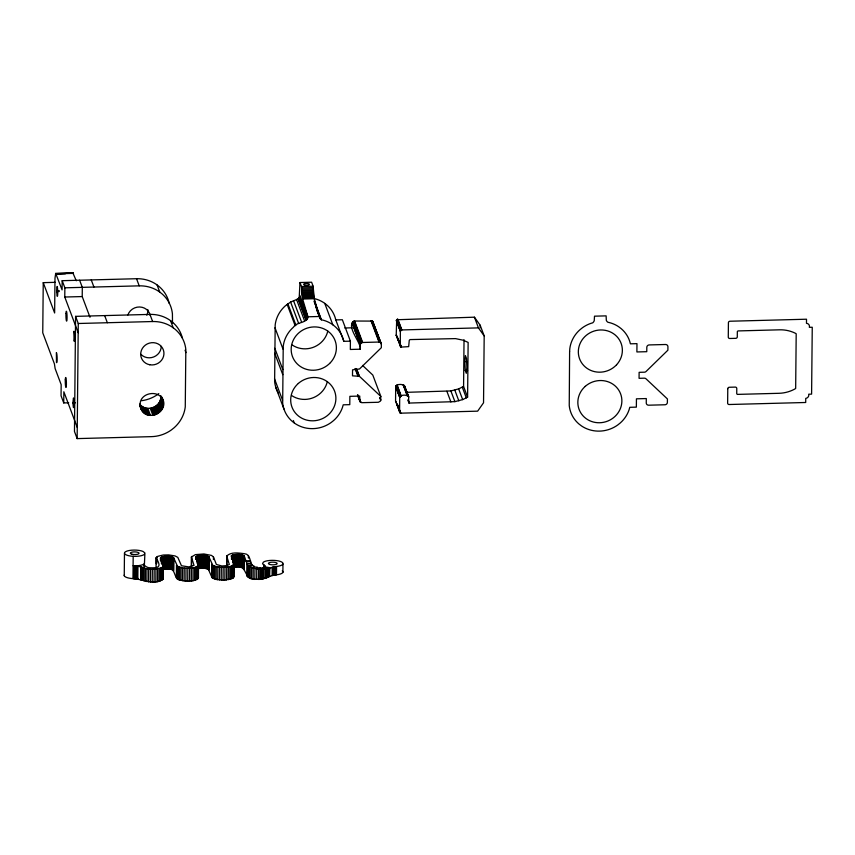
<?xml version="1.0" encoding="UTF-8"?>
<svg xmlns="http://www.w3.org/2000/svg" width="855" height="855" viewBox="0 0 855 855"><rect width="100%" height="100%" fill="white"/><g stroke="black" fill="none" stroke-linecap="round" stroke-linejoin="round"><path stroke-width="1.28" d="M55.18 282.332L43.242 282.652L42.75 332.809L54.41 363.835L55.126 368.58L61.165 384.632L61.058 395.79L63.74 402.929L68.721 402.791M169.215 303.407A33.89 32.041 -20.6 0 0 158.977 286.414L156.262 284.352A33.89 32.041 -20.6 0 0 136.533 278.719L62.18 280.686L62.084 289.888L55.703 273.418L54.998 278.099L54.635 312.983L43.242 282.652M63.74 402.929L63.847 391.772L77.26 427.447M78.179 332.702L64.766 297.027L64.862 287.814L62.18 280.686M75.582 316.361L74.471 431.465L77.153 438.604L151.506 436.638A33.89 32.041 -20.6 0 0 171.353 429.958L174.11 427.757A33.89 32.041 -20.6 0 0 185.268 406.862L185.834 349.545A33.89 32.041 -20.6 0 0 175.072 329.228L172.357 327.176A33.89 32.041 -20.6 0 0 152.628 321.533L78.265 323.5L75.582 316.361L149.946 314.394A33.89 32.041 -20.6 0 1 169.675 320.037L172.389 322.089A33.89 32.041 -20.6 0 1 182.371 337.992M77.153 438.604L78.265 323.5M89.999 317.269L82.219 296.567L82.304 287.355L79.622 280.216M124.253 575.778L124.467 553.495M133.188 556.316L132.974 578.611C142.871 579.006 154.434 586.231 163.123 578.931L163.198 565.54L160.473 558.069L163.786 556.434L169.13 556.295L172.635 557.107L173.8 558.058L177.498 566.267L182.532 567.891L187.844 568.286L194.577 567.57L198.317 565.721L195.816 557.471L196.255 556.477L200.091 555.365L205.457 555.494L208.887 556.787L212.799 565.337L216.272 566.651L223.155 567.357L229.877 566.63L233.084 565.315L233.8 563.68L231.235 555.868L234.398 554.564L239.731 554.425L244.199 555.857L247.448 564.995L248.581 565.775L252.054 564.973L254.149 566.32L252.439 568.115L254.149 566.32M133.808 578.664L133.936 565.85L133.091 565.796A10.292 3.153 0.6 0 0 144.046 564.033C143.619 565.497 147.669 568.158 150.213 567.773C157.769 568.009 162.322 567.624 156.091 557.962L157.694 556.381L163.22 555.023L168.627 554.884L175.061 555.932L177.808 557.385L181.452 565.732L188.805 566.918L194.032 565.401L191.392 557.033L195.378 554.628L203.939 553.955L211.538 555.429L213.472 557.011L216.368 564.471L221.905 565.989L227.077 565.583L229.332 564.46L226.703 556.092C230.957 551.646 238.684 552.971 244.295 553.687C250.451 553.955 249.585 561.243 252.054 564.973M134.641 578.728L134.759 565.914L133.936 565.85M135.453 578.814L135.582 565.989L134.759 565.914M136.255 578.899L136.383 566.085L135.582 565.989M137.046 579.006L137.174 566.192L136.383 566.085M137.815 579.124L137.944 566.309L137.174 566.192M140.883 579.776L140.904 566.929L137.944 566.309M141.139 579.85L140.904 566.929M141.31 579.893L141.267 567.025M141.93 580.075L142.048 567.26L141.438 567.079M142.806 580.427L142.924 567.613L142.048 567.26M143.95 580.887L144.068 568.073L142.924 567.613M144.078 566.929L144.185 564.054M144.324 566.32L144.923 552.95L142.967 551.422A10.292 3.153 0.6 0 0 127.224 550.994A10.292 3.153 0.6 0 0 129.03 555.793A10.292 3.153 0.6 0 0 144.142 554.553L144.442 554.286M145.318 581.282L145.436 568.457L144.068 568.073M146.868 581.603L146.996 568.778L145.436 568.457M148.567 581.838L148.695 569.013L146.996 568.778M150.373 581.988L150.491 569.163L148.695 569.013M152.211 582.041L152.34 569.227L160.505 568.148L162.45 567.196L163.198 565.54M154.06 581.999L154.178 569.184M155.845 581.87L155.963 569.056M156.048 568.778L156.091 557.962M156.273 563.819L156.337 557.407M156.807 563.285L156.871 556.883M157.523 581.646L157.651 568.832M159.051 581.347L159.18 568.522M160.484 560.966L160.473 558.069M160.387 580.962L160.505 568.148M160.601 560.303L160.622 557.738M160.922 559.982L160.943 557.417M161.381 563.53L161.445 557.118M161.488 580.513L161.606 567.699M162.012 564.535L162.087 556.851M162.322 580.021L162.45 567.196M162.803 564.311L162.878 556.616M162.878 579.487L162.995 566.662M162.76 569.441L163.658 569.248L163.786 556.434M163.658 569.248L164.662 569.12L164.78 556.295M164.662 569.12L165.72 569.035L165.849 556.21M165.72 569.035L166.821 569.003L166.939 556.188M198.499 564.61L198.435 577.991C193.743 582.608 185.439 581.218 179.465 580.021C173.298 578.514 176.066 567.335 167.922 569.035L168.05 556.21M169.001 569.109L169.13 556.295M170.027 569.248L170.145 556.423M172.496 323.414L172.421 313.86A33.89 32.041 -20.6 0 0 161.659 293.543L158.945 291.491A33.89 32.041 -20.6 0 0 139.215 285.848L64.862 287.814M170.968 569.43L171.096 556.616M171.802 569.654L171.93 556.84M172.507 569.922L172.635 557.107M173.073 570.221L173.191 557.407M173.458 570.542L173.586 557.717M173.683 570.873L173.8 558.058M176.365 578.012L176.483 565.187M176.718 578.557L176.846 565.743M177.37 579.092L177.498 566.267M178.289 579.583L178.417 566.758M179.465 580.021L179.582 567.207M180.843 580.395L180.971 567.581M182.414 580.705L182.532 567.891M184.103 580.93L184.231 568.105M185.898 581.058L186.016 568.244M187.726 581.111L187.844 568.286M189.543 581.058L189.671 568.244M191.36 567.848L191.392 557.033M191.296 580.919L191.424 568.105M191.541 566.726L191.638 556.477M192.952 580.695L193.08 567.88M194.448 580.385L194.577 567.57M195.902 559.362L195.923 556.797M195.752 580.011L195.881 567.186M196.233 559.042L196.255 556.477M196.693 561.308L196.746 556.188M196.832 579.562L196.96 566.747M197.323 563.605L197.398 555.921M197.655 579.07L197.772 566.256M198.189 555.686L198.061 568.5L204.302 568.18L208.374 569.291L212.029 577.627L216.155 579.466L224.844 580.128L232.955 578.14L233.736 577.05L233.864 564.236M198.189 578.536L198.317 565.721M198.969 568.319L199.087 555.504M199.963 568.18L200.091 555.365M201.021 568.094L201.149 555.28M202.122 568.073L202.25 555.248M203.223 568.094L203.351 555.28M204.302 568.18L204.431 555.355M205.328 568.308L205.457 555.494M206.279 568.5L206.397 555.675M207.113 568.725L207.241 555.91M207.818 568.992L207.947 556.178M208.374 569.291L208.502 556.466M208.77 569.612L208.887 556.787M208.983 569.943L209.112 557.118M211.666 577.072L211.794 564.257M212.029 577.627L212.147 564.813M212.671 578.162L212.799 565.337M213.44 559.565L213.472 557.011M213.6 578.653L213.718 565.828M214.765 579.092L214.894 566.267M216.155 579.466L216.272 566.651M217.715 579.776L217.843 566.951M219.414 579.989L219.543 567.175M221.199 580.128L221.327 567.314M223.027 580.171L223.155 567.357M224.844 580.128L224.972 567.303M226.661 566.908L226.703 556.092M226.607 579.989L226.735 567.164M226.842 565.796L226.949 555.547M228.253 579.765L228.381 566.94M229.76 579.455L229.877 566.63M231.064 579.07L231.181 566.256M231.523 559.394L231.555 555.547M232.015 559.095L232.058 555.248M232.143 578.632L232.261 565.807M232.624 562.676L232.699 554.981M232.955 578.14L233.084 565.315M233.49 554.756L233.372 567.57C248.965 562.12 242.115 581.486 256.671 579.209C263.917 580.577 269.507 575.159 276.486 574.817A10.292 3.153 0.6 0 0 282.268 570.787M233.501 577.606L233.618 564.792M233.736 577.05L233.8 563.68M234.27 567.389L234.398 554.564M235.275 567.25L235.392 554.435M236.333 567.164L236.461 554.35M237.434 567.132L237.551 554.318M238.534 567.164L238.652 554.35M239.614 567.25L239.731 554.425M240.64 567.378L240.757 554.564M241.58 567.56L241.709 554.745M242.414 567.795L242.542 554.97M243.119 568.062L243.248 555.237M243.686 568.351L243.803 555.536M244.07 568.671L244.199 555.857M244.295 569.003L244.412 556.188M246.967 576.142L247.084 564.439M247.341 576.698L247.448 564.995M247.993 577.232L248.11 565.529M248.388 558.08L248.42 555.526M252.439 567.56L249.051 566.587L248.581 565.775M248.933 577.734L249.051 566.587M250.13 578.172L250.237 567.025M251.541 578.557L251.648 567.41M253.133 578.856L253.23 568.265L252.439 568.115M254.854 579.07L254.961 568.49L253.23 568.265M256.671 579.209L256.767 568.618L254.961 568.49M266.365 578.076L266.461 568.607L262.945 569.441L262.955 568.885L257.686 569.195L257.195 567.282L254.149 566.886M257.686 569.195L257.195 567.282M258.52 579.241L258.616 569.206M260.166 579.188L260.262 569.152M260.348 579.188L260.444 569.152M260.444 568.308L260.454 567.752L257.184 567.838M261.94 579.038L262.036 569.003M262.122 579.027L262.218 569.003M262.955 568.319L262.955 567.763L266.461 568.607M263.586 578.792L263.682 569.323M263.981 568.639L264.024 565.048L262.549 563.776L263.329 562.163A10.292 3.153 0.6 0 1 280.173 561.372A10.292 3.153 0.6 0 1 276.56 566.459L276.486 574.817M264.377 567.731L264.024 565.048M264.687 568.019L264.398 565.337M264.922 568.319L264.708 565.636M265.082 568.618L264.943 565.935M265.082 578.472L265.168 569.003M267.423 577.627L267.508 568.703L269.346 567.592L269.261 576.516M268.203 577.114L268.288 568.201M268.791 576.73L268.887 567.806M269.389 576.462L269.475 568.094L276.56 566.459M269.592 576.366L269.763 567.977M272.114 575.575L272.2 567.218M278.463 393.193A30.962 29.273 -20.6 0 1 274.626 381.64L275.182 324.9A30.962 29.273 -20.6 0 1 285.367 305.812L290.604 302.05L298.064 298.951L299.207 297.647L299.977 282.535L311.615 282.225L313.112 286.211L314.277 298.705L319.749 317.782L321.405 319.791L323.564 320.294A30.962 29.273 -20.6 0 1 332.093 324.259L334.572 326.129A30.962 29.273 -20.6 0 1 343.122 338.698L343.838 341.327L350.4 341.156L350.326 349.471L360.19 349.203L360.393 344.009L362.242 342.492L379.396 342.032L380.806 342.78L381.362 344.244L381.33 347.696L359.506 368.986L352.559 369.841L352.495 375.826L359.431 376.318L380.849 396.464L380.486 401.07L378.391 402.278L361.654 402.684L359.827 401.262L359.741 396.079L349.866 396.335L349.791 404.65L343.218 404.821L342.449 407.493A30.962 29.273 -20.6 0 1 333.653 420.51L331.131 422.52A30.962 29.273 -20.6 0 1 294.975 423.482L292.496 421.601A30.962 29.273 -20.6 0 1 282.674 403.047L283.229 346.307A30.962 29.273 -20.6 0 1 293.415 327.219C296.599 321.608 306.998 323.628 307.907 316.788L302.649 299.015L301.473 286.51L299.977 282.535M272.788 575.426L272.863 567.057M273.472 575.276L273.557 566.918M274.199 575.148L274.273 566.79M274.936 575.02L275.021 566.662M275.705 574.913L275.78 566.555M282.877 572.412L282.962 564.054M360.19 349.203C361.804 343.058 344.725 325.488 354.611 321.031L372.47 321.095L381.223 343.464M396.293 402.299L395.555 401.081L395.694 386.706C396.709 383.703 402.758 383.82 404.607 385.968L408.637 396.677L408.679 402.491L409.278 403.058L454.892 401.636L462.673 399.606L467.6 397.169L468.134 342.417L463.25 340.237L455.512 338.612L410.026 339.585L409.267 340.322L408.669 346.638L401.198 347.087L396.218 335.31L396.699 319.749L474.429 317.184L480.168 325.221L484.187 335.93L483.535 402.801L477.646 411.159L400.803 413.168L399.574 411.779L399.713 397.404C400.728 394.412 406.777 394.518 408.637 396.677M484.187 335.93L478.447 327.882L401.615 329.934L400.364 331.387L400.3 346.254M467.6 397.169L463.581 386.46L464.03 339.724M480.136 327.85L480.168 325.221M142.347 411.17L139.664 404.041C146.077 413.04 162.183 406.756 160.719 395.769C173.469 411.661 143.405 425.127 140.241 405.847C138.296 391.729 162.183 388.427 163.401 402.897M464.821 361.676L465.409 355.573L466.456 358.341L466.894 367.201L466.306 373.304L465.27 370.536L464.821 361.676L467.14 361.612M264.975 567.453L265.103 566.234M72.985 273.151L76.277 280.782M56.377 352.741L56.473 362.445A4.98 0.556 88.5 0 0 57.093 359.228A4.98 0.556 88.5 0 0 56.569 352.976L56.441 352.773M158.806 393.589L157.94 394.273A33.89 32.041 -20.6 0 1 141.62 400.696M263.596 568.051L264.986 566.886L269.346 567.592M406.681 392.327L450.874 390.938L458.643 388.897L463.581 386.46M266.45 569.163L267.508 568.703M269.475 568.094L267.155 567.806M262.164 567.998L262.955 567.763M248.581 566.341L252.054 565.529M55.703 273.418L73.145 272.959M55.532 273.611L73.316 273.034M56.056 273.835L73.498 273.376M56.633 274.038L65.354 273.803M56.601 290.721L57.114 286.457A4.98 0.556 88.5 0 1 57.745 292.485A4.98 0.556 88.5 0 1 57.125 296.129L56.601 290.721L59.187 290.647M56.622 291.587L59.198 291.512M301.473 286.51L313.112 286.211M301.526 287.911L313.154 287.601M301.58 289.279L313.208 288.979M301.655 290.636L313.283 290.326M64.766 297.027L82.219 296.567M301.74 291.94L313.368 291.63M301.836 293.201L313.475 292.891M301.954 294.387L313.582 294.088M302.072 295.509L313.7 295.199M302.21 296.535L313.838 296.236M302.349 297.476L313.977 297.166M302.488 298.299L314.127 297.989M302.649 299.015L314.277 298.705M319.535 316.478L307.907 316.788L299.859 295.381M313.358 298.384L315.516 298.887A30.962 29.273 -20.6 0 1 324.045 302.852L326.524 304.722A30.962 29.273 -20.6 0 1 335.075 317.291L335.791 319.92L342.353 319.749L350.4 341.156M344.747 327.989L352.142 327.796M465.27 370.536L467.589 370.471M72.867 402.844L73.37 407.386A4.98 0.556 88.5 0 0 73.99 404.169A4.98 0.556 88.5 0 0 73.466 397.917L72.867 402.844L75.454 402.78M246.208 560.955L250.568 560.848M246.197 561.511L250.558 561.404M246.913 563.413L251.274 563.295M246.913 563.969L251.274 563.851M256.767 568.618L257.697 568.628M166.821 569.003L167.922 569.035M150.491 569.163L152.34 569.227M397.169 336.378L396.282 335.545M74.011 331.398L74.022 341.07A4.98 0.556 88.5 0 0 74.631 337.426A4.98 0.556 88.5 0 0 74.011 331.398L73.958 331.366M260.454 567.752L262.955 568.885M362.563 365.427L372.801 375.056L380.849 396.464M474.429 317.184L478.447 327.882M462.309 387.23L466.328 397.928M458.643 388.897L462.673 399.606M454.817 390.137L458.836 400.845M450.874 390.938L454.892 401.636M446.876 391.269L450.906 401.978M397.853 319.204L401.871 329.902M397.586 319.236L401.615 329.934M397.34 319.3L401.358 330.009M397.094 319.417L401.123 330.115M396.88 319.567L400.91 330.265M396.699 319.749L400.717 330.447M396.549 319.952L400.568 330.661M396.431 320.187L400.45 330.885M396.357 320.433L400.386 331.131M396.335 320.678L400.364 331.387M399.21 341.198L401.444 347.141M397.618 337.575L401.198 347.087M396.72 336.143L400.952 346.991M396.196 335.053L400.557 346.67M404.351 385.552L408.722 397.169M403.955 385.242L408.188 396.079M403.72 385.135L407.739 395.844M403.464 385.081L407.493 395.78M403.207 385.06L407.226 395.769M408.07 399.499L409.406 403.068M408.263 400.653L409.278 403.058M408.145 400.61L409.032 402.983M397.212 385.22L401.23 395.929M396.944 385.252L400.974 395.951M372.769 321.373L381.362 344.244M372.47 321.095L380.518 342.502M396.699 385.327L400.717 396.025M372.128 320.882L380.176 342.289M396.453 385.434L400.482 396.143M371.754 320.721L379.802 342.128M396.239 385.584L400.268 396.293M396.057 385.765L400.076 396.474M371.348 320.625L379.396 342.032M395.897 385.979L399.926 396.677M395.79 386.204L399.809 396.912M370.931 320.604L378.979 342.011M395.715 386.449L399.745 397.158M395.694 386.706L399.713 397.404M397.671 404.843L400.803 413.168M397.425 404.778L400.546 413.104M396.741 403.496L400.311 413.008M396.528 403.357L400.097 412.869M395.555 401.081L399.916 412.698M354.611 321.031L362.659 342.438M354.194 321.085L362.242 342.492M353.788 321.191L361.836 342.599M353.414 321.373L361.462 342.78M353.062 321.608L361.109 343.015M352.762 321.908L360.81 343.315M352.527 322.239L360.575 343.646M352.346 322.602L360.393 344.009M352.228 322.998L360.276 344.405M352.185 323.393L360.233 344.8M379.919 397.543L380.817 399.916M379.887 397.938L380.774 400.322M356.749 369.178L359.431 376.318M356.471 368.954L359.153 376.093M356.15 368.772L358.833 375.911M355.798 368.644L358.48 375.783M355.434 368.569L358.117 375.708M355.06 368.548L357.743 375.687M335.791 319.92L343.838 341.327M324.772 303.397L332.819 324.804M358.192 395.299L360.874 402.438M357.85 395.074L360.532 402.213M357.903 395.715L360.244 401.935M357.497 394.925L360.008 401.615M314.245 300.768L321.405 319.791M314.864 302.959L321.117 319.61M314.148 301.559L320.86 319.407M316.596 308.473L320.614 319.172M315.719 306.763L320.39 318.926M316.617 309.457L319.866 318.081M299.635 296.706L307.682 318.113M299.517 297.027L307.565 318.434M299.378 297.348L307.426 318.755M299.207 297.647L307.255 319.054M299.015 297.935L307.063 319.343M298.812 298.213L306.86 319.62M298.577 298.481L306.624 319.888M298.331 298.726L306.379 320.133M298.064 298.951L306.111 320.358M296.503 299.389L304.551 320.796M293.489 300.575L301.537 321.982M290.604 302.05L298.651 323.457M287.889 303.803L295.937 325.21M287.152 304.391L295.199 325.798M274.989 327.764L283.037 349.171M274.797 348.252L282.845 369.659M274.744 353.275L282.791 374.682M293.361 420.553L294.248 422.926M274.498 378.776L282.545 400.183M275.898 387.625L283.946 409.032M185.075 350.24L185.963 352.623M157.106 284.993L159.789 292.132M170.519 320.678L173.202 327.807M136.533 278.719L139.215 285.848M149.946 314.394L152.628 321.533M232.784 574.111L233.682 576.494M161.574 397.073L162.91 400.632M161.435 396.998L163.22 401.754M160.772 396.934L163.455 404.062M160.697 398.099L163.38 405.227M160.494 399.253L163.177 406.392M160.163 400.386L162.845 407.525M159.714 401.487L162.397 408.626M159.158 402.545L161.841 409.684M158.485 403.539L161.168 410.678M157.705 404.468L160.387 411.597M156.839 405.313L159.522 412.452M155.888 406.072L158.57 413.211M154.862 406.734L157.544 413.873M153.772 407.29L156.454 414.429M152.628 407.739L155.311 414.878M151.453 408.07L154.135 415.209M150.245 408.295L152.927 415.423M147.819 408.359L150.501 415.487M146.611 408.198L149.294 415.338M145.436 407.931L148.118 415.07M144.313 407.546L146.985 414.675M143.234 407.044L145.906 414.183M142.219 406.435L144.901 413.574M141.278 405.73L143.961 412.858M140.423 404.928L143.106 412.057M139.91 405.452L141.695 410.208M139.814 405.623L141.15 409.182M91.25 279.916L93.932 287.045M104.663 315.591L107.345 322.73M373.175 322.057L373.314 322.837M198.371 577.424L198.435 577.991M163.07 578.365L163.123 578.931M138.264 578.472A10.292 3.153 0.6 0 1 124.296 574.966M127.876 314.971A11.703 11.072 -20.6 0 1 139.621 306.977A11.703 11.072 -20.6 0 1 150.298 315.506M161.264 346.361A11.703 11.072 -20.6 0 1 153.697 356.963A11.703 11.072 -20.6 0 1 140.915 354.355M147.797 309.51A11.703 11.072 -20.6 0 1 146.804 315.238M327.796 331.088A22.754 21.514 -20.6 0 1 322.388 341.231L320.7 342.876A22.754 21.514 -20.6 0 1 305.524 348.84L303.162 348.776A22.754 21.514 -20.6 0 1 292.282 345.046M327.305 381.661A22.754 21.514 -20.6 0 1 305.032 399.413L302.67 399.349A22.754 21.514 -20.6 0 1 291.79 395.619M569.612 351.662L569.238 405.527A30.962 29.273 -20.6 0 0 579.07 424.091L581.55 425.972A30.962 29.273 -20.6 0 0 617.705 425.01L620.228 423.001A30.962 29.273 -20.6 0 0 629.024 409.973L629.782 407.311L636.355 407.13L636.441 398.825L646.305 398.558L646.262 402.962A2.415 2.287 -20.6 0 0 648.646 405.195L664.966 404.768A2.415 2.287 -20.6 0 0 667.381 402.406L667.424 398.954L646.006 378.808A2.415 2.287 -20.6 0 0 644.307 378.177L639.07 378.316L639.123 372.331L644.371 372.192A2.415 2.287 -20.6 0 0 646.07 371.476L667.894 350.187L667.926 346.735A2.415 2.287 -20.6 0 0 665.553 344.501L649.234 344.928A2.415 2.287 -20.6 0 0 646.808 347.29L646.765 351.694L636.889 351.95L636.975 343.646L630.402 343.817L629.686 341.188A30.962 29.273 -20.6 0 0 621.147 328.619L618.657 326.738A30.962 29.273 -20.6 0 0 610.128 322.784L607.969 322.282A4.222 3.997 -20.6 0 1 606.313 320.272L606.131 315.869L594.503 316.179L594.246 320.604A4.756 4.499 -20.6 0 1 592.675 322.848L591.115 323.286A30.962 29.273 -20.6 0 0 582.501 327.7L579.989 329.709A30.962 29.273 -20.6 0 0 569.793 348.797L569.612 351.662M727.776 388.736L727.637 403.111A1.507 1.432 -20.6 0 0 729.123 404.511L805.699 402.491L805.741 398.387A3.409 3.217 -20.6 0 0 808.691 394.208L811.598 394.134L812.25 327.251L809.343 327.337A3.409 3.217 -20.6 0 0 806.479 323.308L806.511 319.214L729.935 321.234A1.507 1.432 -20.6 0 0 728.417 322.709L728.278 337.094A1.507 1.432 -20.6 0 0 729.764 338.484L735.77 338.334A1.507 1.432 -20.6 0 0 737.288 336.849L737.341 331.526L737.961 330.928L779.589 329.816A33.345 31.528 -20.6 0 1 794.936 333.044L796.197 333.739L795.663 388.491L794.391 389.26A33.345 31.528 -20.6 0 1 778.969 393.3L737.341 394.39L736.743 393.824L736.775 388.501A1.507 1.432 -20.6 0 0 735.289 387.101L729.294 387.262A1.507 1.432 -20.6 0 0 727.776 388.736M298.32 383.457L296.632 385.103A22.754 21.514 -20.6 0 0 292.111 407.472A22.754 21.514 -20.6 0 0 310.718 420.756L313.08 420.82A22.754 21.514 -20.6 0 0 333.856 407.418A22.754 21.514 -20.6 0 0 330.233 384.216L328.577 382.655A22.754 21.514 -20.6 0 0 313.496 377.493L311.135 377.675A22.754 21.514 -20.6 0 0 298.32 383.457M330.436 362.638L328.748 364.283A22.754 21.514 -20.6 0 1 313.571 370.247L311.209 370.194A22.754 21.514 -20.6 0 1 298.502 365.085L296.845 363.525A22.754 21.514 -20.6 0 1 292.752 341.369A22.754 21.514 -20.6 0 1 311.626 327.102L313.988 326.92A22.754 21.514 -20.6 0 1 334.519 339.221A22.754 21.514 -20.6 0 1 330.436 362.638M585.28 386.342L583.634 387.956A22.166 20.958 -20.6 0 0 584.414 417.229A22.166 20.958 -20.6 0 0 615.012 416.417A22.166 20.958 -20.6 0 0 616.359 387.091L614.745 385.562A22.166 20.958 -20.6 0 0 585.28 386.342M616.583 364.764L614.937 366.368A22.166 20.958 -20.6 0 1 585.461 367.148L583.847 365.619A22.166 20.958 -20.6 0 1 579.861 344.052A22.166 20.958 -20.6 0 1 598.254 330.137L600.552 329.966A22.166 20.958 -20.6 0 1 620.548 341.957A22.166 20.958 -20.6 0 1 616.583 364.764M270.052 564.524A4.393 1.347 0.6 0 0 277.127 563.734A4.393 1.347 0.6 0 0 271.163 562.237A4.393 1.347 0.6 0 0 270.052 564.524M131.969 554.243A4.393 1.347 0.6 0 0 139.044 553.452A4.393 1.347 0.6 0 0 133.081 551.956A4.393 1.347 0.6 0 0 131.969 554.243M149.785 364.764A11.703 11.072 -20.6 0 0 163.412 350.058A11.703 11.072 -20.6 0 0 143.747 346.574A11.703 11.072 -20.6 0 0 149.785 364.764M65.953 313.486A4.98 0.556 88.5 0 0 66.594 321.149A4.98 0.556 88.5 0 0 66.925 313.903A4.98 0.556 88.5 0 0 65.953 313.486M65.301 379.812A4.98 0.556 88.5 0 0 65.942 387.475A4.98 0.556 88.5 0 0 66.284 380.229A4.98 0.556 88.5 0 0 65.301 379.812M304.722 285.057A2.928 0.898 0.6 0 0 309.435 284.523A2.928 0.898 0.6 0 0 305.47 283.529A2.928 0.898 0.6 0 0 304.722 285.057"/></g></svg>
